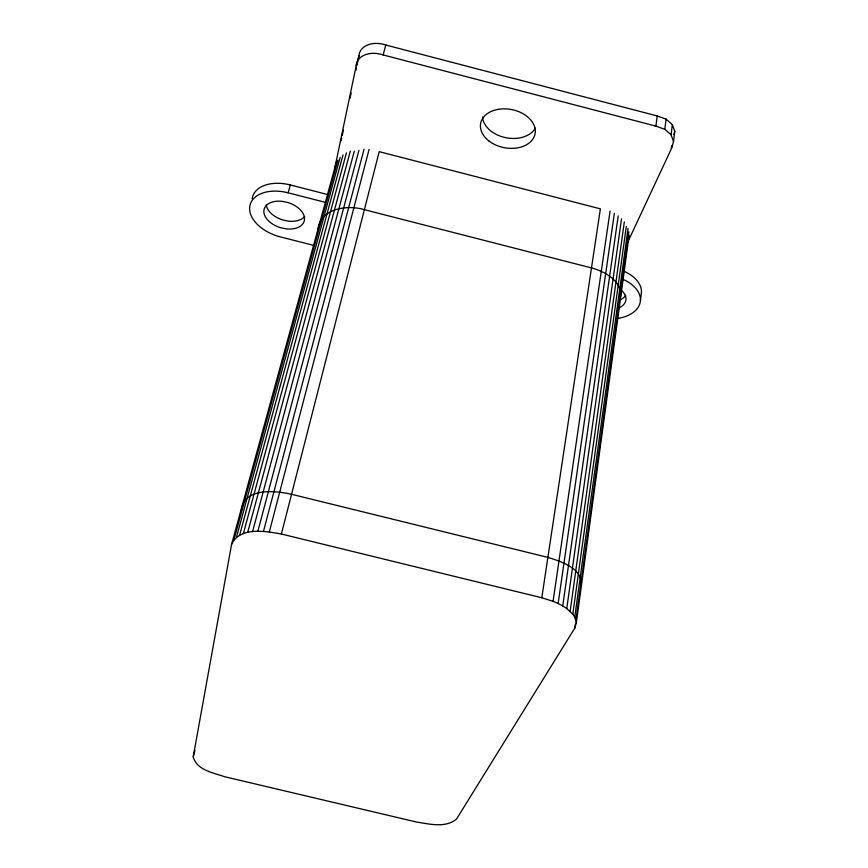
<?xml version="1.0" encoding="UTF-8"?>
<svg xmlns="http://www.w3.org/2000/svg" width="868" height="868" viewBox="0 0 868 868"><rect width="100%" height="100%" fill="white"/><g stroke="black" fill="none" stroke-linecap="round" stroke-linejoin="round"><path stroke-width="1.3" d="M627.933 241.738L671.702 148.07L673.535 141.495L674.772 131.328L672.342 124.623L666.092 119.122L657.228 115.943L385.783 45.017A21.722 15.581 16.8 0 0 358.94 55.845L356.205 65.718L334.885 167.611M673.535 141.495L671.094 134.8L672.342 124.623M672.016 145.531L671.268 148.471M671.094 134.8L664.801 129.299L666.092 119.122M640.421 300.382L641.441 292.375A35.002 21.884 7.2 0 0 624.656 271.565M657.228 115.943L655.904 126.11L664.801 129.299M336.198 162.815L231.593 544.344L193.228 756.712C196.276 770.068 213.723 772.9 224.758 776.751L416.597 822.05C429.356 824.003 445.696 828.289 456.557 819.012L574.8 628.096L576.33 622.812L574.768 617.094L628.031 228.458M574.8 628.096L575.343 624.114M575.94 619.98L628.909 231.854M576.33 622.812L629.116 235.239M574.768 617.094L572.815 614.197L626.305 226.439M572.815 614.197L566.761 608.566L621.531 218.779M570.135 611.332L624.32 221.861M566.761 608.566L562.735 605.94L618.2 215.926M562.735 605.94L558.146 603.499L614.36 213.333M558.146 603.499L553.068 601.307L610.085 211.065M553.068 601.307L541.806 597.77L600.385 208.841L379.218 151.661L281.384 534.015C265.651 531.259 240.089 526.355 231.593 544.344M241.315 510.612C243.973 487.198 275.058 490.604 291.55 494.283L547.892 557.397C560.641 561.303 582.71 568.182 581.159 584.989M317.807 231.539C318.675 208.472 346.842 204.36 364.376 209.665L591.488 267.908C604.746 271.304 623.289 281.59 620.305 297.811M341.135 140.768L341.688 138.12M342.242 135.462L343.359 130.157M350.032 98.312L351.149 93.006M355.88 70.438L356.433 67.791M356.998 65.133L358.94 55.845M269.351 531.856L369.095 149.394M263.481 531.39L364.028 149.263M257.85 531.335L358.94 150.327M252.555 531.693L354.296 151.141M193.228 756.712L194.953 750.223M356.205 65.718A21.83 15.548 16.7 0 1 383.146 54.944L385.783 45.017M247.695 532.475L350.336 151.108M243.355 533.636L346.451 152.811M239.601 535.176L343.044 154.916M234.121 539.234L337.891 160.157M236.508 537.053L340.169 157.379M673.861 134.627L674.772 131.328M314.303 245.536L280.386 236.899A35.545 22.275 17.2 0 1 249.832 206.052A35.545 22.275 17.2 0 1 288.1 192.804L290.389 184.971L327.138 194.41M655.145 126.099L655.904 126.11L383.146 54.944M281.384 534.015L541.806 597.77M288.1 192.804L325.912 202.494M621.304 290.27A20.658 12.825 7.3 0 1 618.417 308.205M623.56 279.604A35.121 21.819 7.3 0 1 640.28 301.793A35.121 21.819 7.3 0 1 617.495 318.491M304.755 216.436A20.832 13.139 17.3 0 1 288.23 221.112L283.001 220.016A20.832 13.139 17.3 0 1 266.27 205.043M252.154 198.707A35.414 22.34 17.3 0 1 290.389 184.971M625.687 295.326A20.582 12.868 7.2 0 1 620.501 299.775M535.317 128.193A27.581 19.476 10.8 0 1 505.436 137.621A27.581 19.476 10.8 0 1 482.554 117.017M287.677 202.472L282.317 201.365A20.908 13.096 17.2 0 0 263.861 210.902A20.908 13.096 17.2 0 0 280.744 227.752L285.995 228.837A20.908 13.096 17.2 0 0 304.505 219.354A20.908 13.096 17.2 0 0 287.677 202.472M488.868 140.92A27.711 19.421 10.9 0 0 534.536 135.82A27.711 19.421 10.9 0 0 500.207 109.042A27.711 19.421 10.9 0 0 488.868 140.92"/></g></svg>
